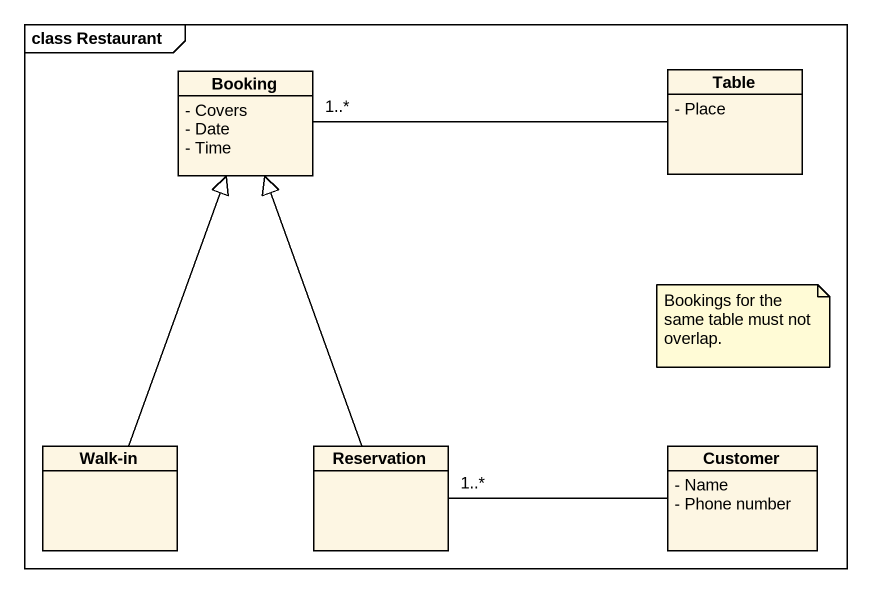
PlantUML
@startuml
mainframe class Restaurant
hide circle
hide empty members
skinparam classAttributeIconSize 0
class Booking {
  - Covers
  - Date
  - Time
}
class Table {
  - Place
}
class "Walk-in" as Walk_in
class Reservation
class Customer {
  - Name
  - Phone number
}
Booking "1..*" -right- Table
Walk_in -up-|> Booking
Reservation -up-|> Booking
Reservation "1..*" -right- Customer
note as N1
  Bookings for the same table must not overlap.
end note
@enduml
